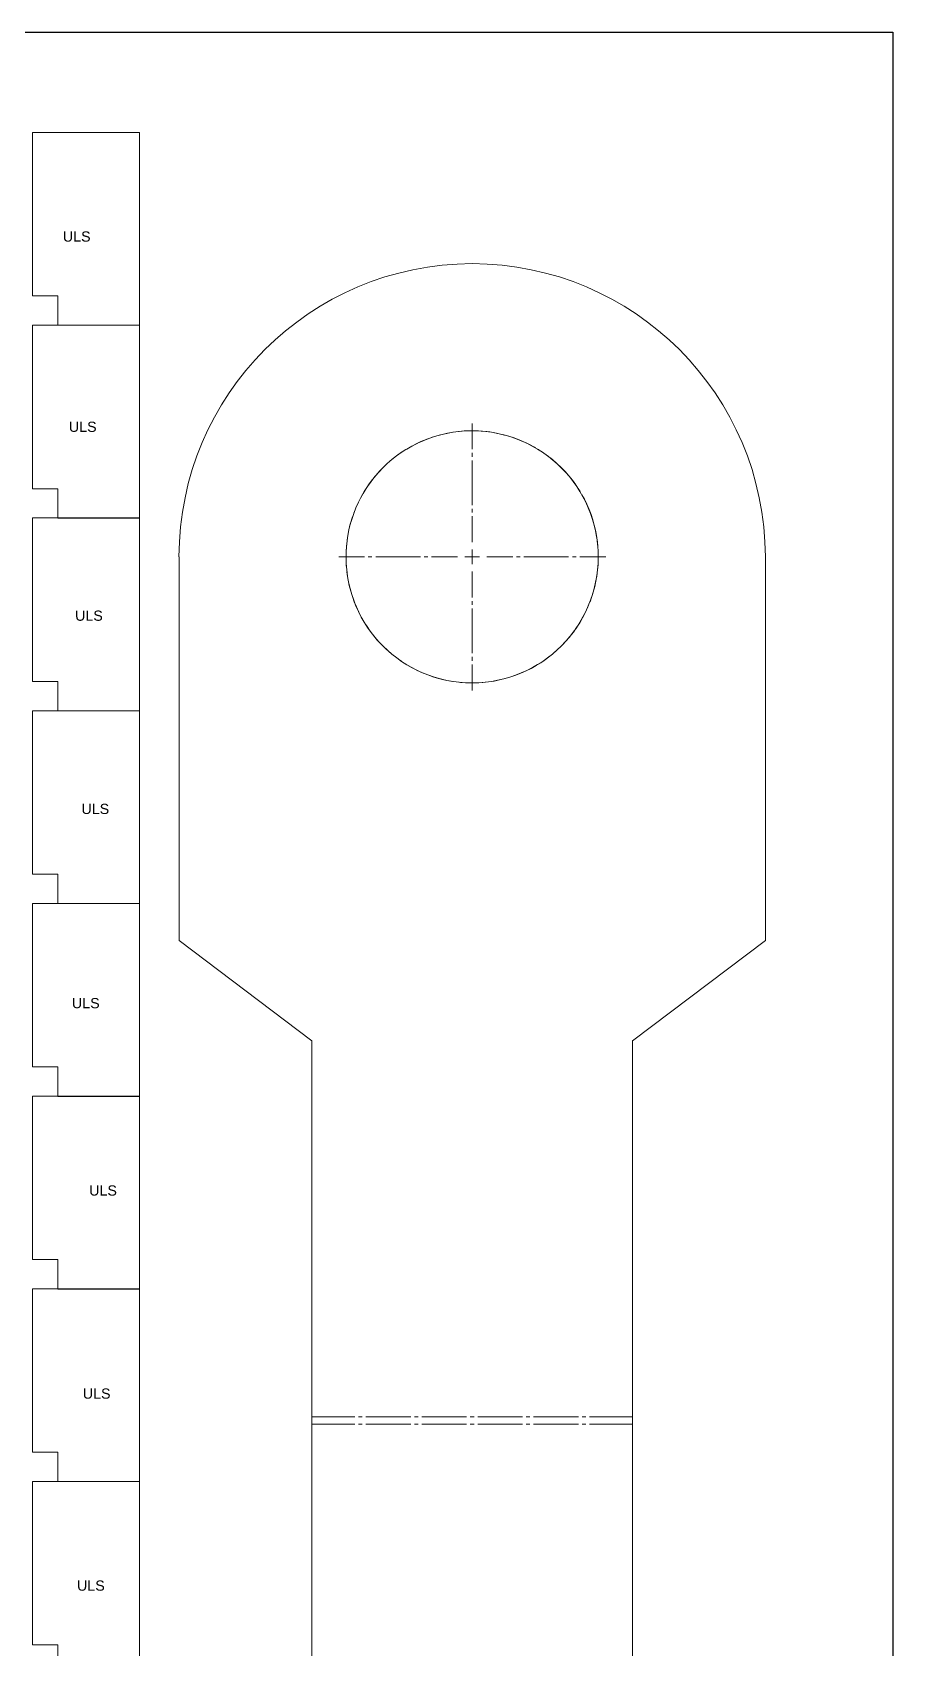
# Model space of a CAD drawing. Header units: millimetres. Extents: x 0 to 594, y 0 to 841.
# Drawn here: x 301 to 594, y 290 to 841 of the extents above; entities that cross this region are included whole.
import ezdxf

# ---------------------------------------------------------------- set-up
doc = ezdxf.new("R2010")
doc.units = ezdxf.units.MM
doc.header["$MEASUREMENT"] = 0
doc.layers.get('0').update_dxf_attribs({"linetype": 'CONTINUOUS'})
doc.styles.add('Arial0', font='arial.ttf', dxfattribs={"height": 4.05})
picture_1 = doc.add_image_def('image1.bmp', size_in_pixel=(1446, 2048))

# ---------------------------------------------------------------- blocks, each defined once
blk = doc.blocks.new('MF2429B30')
at = {"color": 7, "true_color": 0x000007}
image = blk.add_image(picture_1, insert=(0, 0), size_in_units=(593.85, 841.02), dxfattribs=at)
image.dxf.flags = 11

msp = doc.modelspace()

# ---------------------------------------------------------------- linework, layer by layer
at = {"color": 7, "linetype": 'Continuous', "lineweight": 9, "true_color": 0x000007}
for p, q in [((337.02, 806.88), (300.56, 806.88)), ((300.56, 806.88), (300.56, 751.14)), ((337.02, 806.88), (337.02, 741.15)), ((309.26, 751.14), (300.56, 751.14)), ((309.26, 741.15), (309.26, 751.14)), ((337.02, 741.15), (300.56, 741.15)), ((300.56, 741.15), (300.56, 685.41)), ((337.02, 741.15), (309.26, 741.15)), ((337.02, 741.15), (337.02, 675.42)), ((440.23, 703.94), (438.9, 703.57)), ((442.11, 704.33), (440.23, 703.94)), ((444, 704.7), (442.11, 704.33)), ((445.88, 704.93), (444, 704.7)), ((447.8, 705.1), (445.88, 704.93)), ((449.72, 705.16), (447.8, 705.1)), ((451.64, 705.16), (449.72, 705.16)), ((453.52, 705.06), (451.64, 705.16)), ((453.99, 705.03), (453.52, 705.06)), ((455.44, 704.9), (455.28, 704.93)), ((456.53, 704.76), (455.44, 704.9)), ((459.25, 704.27), (457.79, 704.57)), ((461.1, 703.84), (459.25, 704.27)), ((462.95, 703.34), (461.1, 703.84)), ((464.77, 702.75), (462.95, 703.34)), ((466.56, 702.05), (464.77, 702.75)), ((468.31, 701.29), (466.56, 702.05)), ((470.06, 700.46), (468.31, 701.29)), ((471.72, 699.57), (470.06, 700.46)), ((472.05, 699.37), (471.72, 699.57)), ((473.37, 698.58), (473.14, 698.74)), ((474.2, 698.05), (473.37, 698.58)), ((476.51, 696.4), (475.26, 697.35)), ((478.04, 695.2), (476.51, 696.4)), ((479.46, 693.95), (478.04, 695.2)), ((480.85, 692.62), (479.46, 693.95)), ((482.17, 691.23), (480.85, 692.62)), ((483.46, 689.81), (482.17, 691.23)), ((484.65, 688.29), (483.46, 689.81)), ((309.26, 685.41), (300.56, 685.41)), ((309.26, 675.42), (309.26, 685.41)), ((485.78, 686.77), (484.65, 688.29)), ((485.91, 686.54), (485.78, 686.77)), ((486.83, 685.18), (486.6, 685.51)), ((487.3, 684.42), (486.83, 685.18)), ((488.75, 681.84), (487.93, 683.33)), ((489.58, 680.12), (488.75, 681.84)), ((490.34, 678.33), (489.58, 680.12)), ((491, 676.58), (490.34, 678.33)), ((337.02, 675.46), (300.56, 675.46)), ((300.56, 675.46), (300.56, 619.72)), ((337.02, 675.42), (309.26, 675.42)), ((337.02, 675.46), (337.02, 609.73)), ((491.63, 674.76), (491, 676.58)), ((350.55, 662.19), (350.55, 531.39)), ((550.45, 531.39), (550.45, 662.19)), ((309.26, 619.72), (300.56, 619.72)), ((309.26, 609.73), (309.26, 619.72)), ((337.02, 609.66), (300.56, 609.66)), ((300.56, 609.66), (300.56, 553.95)), ((337.02, 609.73), (309.26, 609.73)), ((337.02, 609.66), (337.02, 543.96)), ((309.26, 553.95), (300.56, 553.95)), ((309.26, 543.96), (309.26, 553.95)), ((337.02, 543.96), (300.56, 543.96)), ((300.56, 543.96), (300.56, 488.26)), ((337.02, 543.96), (309.26, 543.96)), ((337.02, 543.96), (337.02, 478.23)), ((350.55, 531.39), (395.83, 497.19)), ((505.13, 497.19), (550.45, 531.39)), ((395.83, 497.19), (395.83, 216.41)), ((505.13, 216.41), (505.13, 497.19)), ((309.26, 488.26), (300.56, 488.26)), ((309.26, 478.23), (309.26, 488.26)), ((337.02, 478.27), (300.56, 478.27)), ((300.56, 478.27), (300.56, 422.56)), ((337.02, 478.23), (309.26, 478.23)), ((337.02, 478.27), (337.02, 412.54)), ((309.26, 422.56), (300.56, 422.56)), ((309.26, 412.54), (309.26, 422.56)), ((337.02, 412.6), (300.56, 412.6)), ((300.56, 412.6), (300.56, 356.9)), ((337.02, 412.54), (309.26, 412.54)), ((337.02, 412.6), (337.02, 346.87)), ((309.26, 356.9), (300.56, 356.9)), ((309.26, 346.87), (309.26, 356.9)), ((337.02, 346.91), (300.56, 346.91)), ((300.56, 346.91), (300.56, 291.2)), ((337.02, 346.87), (309.26, 346.87)), ((337.02, 346.91), (337.02, 281.18)), ((309.26, 291.2), (300.56, 291.2)), ((309.26, 281.18), (309.26, 291.2))]:
    msp.add_line(p, q, dxfattribs=at)
at = {"color": 7, "linetype": 'Continuous', "lineweight": 20, "true_color": 0x000007}
for points in [[(450.48, 698.88), (450.48, 707.68)], [(431.23, 700.65), (429.54, 699.74)], [(432.96, 701.46), (431.23, 700.65)], [(434.75, 702.2), (432.96, 701.46)], [(435.28, 702.4), (434.75, 702.2)], [(437.69, 703.23), (436.55, 702.85), (436.49, 702.83)], [(423.24, 695.44), (422.26, 694.64)], [(424.74, 696.63), (423.24, 695.44)], [(426.28, 697.73), (424.74, 696.63)], [(427.89, 698.76), (426.28, 697.73)], [(429.54, 699.74), (427.89, 698.76)], [(450.48, 696.33), (450.48, 697.6)], [(450.48, 679.82), (450.48, 695.06)], [(417.75, 690.09), (416.54, 688.59)], [(419.04, 691.5), (417.75, 690.09)], [(419.5, 692.01), (419.04, 691.5)], [(421.32, 693.8), (420.39, 692.92)], [(413.33, 683.84), (412.39, 682.15)], [(414.34, 685.46), (413.33, 683.84)], [(415.4, 687.05), (414.34, 685.46)], [(416.54, 688.59), (415.4, 687.05)], [(410.59, 678.23), (410.12, 677.06)], [(411.55, 680.43), (411.08, 679.41)], [(412.39, 682.15), (411.55, 680.43)], [(450.48, 677.28), (450.48, 678.55)], [(408.92, 673.26), (408.47, 671.39)], [(409.48, 675.09), (408.92, 673.26)], [(409.73, 675.85), (409.48, 675.09)], [(450.48, 667.19), (450.48, 676)], [(492.13, 672.91), (491.61, 674.76)], [(492.57, 671.04), (492.13, 672.91)], [(407.82, 667.6), (407.63, 665.7)], [(408.12, 669.5), (407.82, 667.6)], [(408.47, 671.39), (408.12, 669.5)], [(492.92, 669.17), (492.57, 671.04)], [(493.19, 667.27), (492.92, 669.17)], [(493.34, 665.61), (493.19, 667.27)], [(413.79, 662.17), (404.98, 662.17)], [(407.51, 663.8), (407.48, 661.89)], [(407.48, 661.89), (407.51, 660.85)], [(407.63, 665.7), (407.51, 663.8)], [(416.33, 662.17), (415.07, 662.17)], [(432.85, 662.17), (417.6, 662.17)], [(435.38, 662.17), (434.12, 662.17)], [(445.49, 662.17), (436.65, 662.17)], [(450.48, 662.17), (447.98, 662.17)], [(450.48, 662.17), (447.98, 662.17)], [(450.48, 662.17), (450.48, 664.69)], [(450.48, 662.17), (450.48, 664.69)], [(450.48, 662.17), (450.48, 659.68)], [(450.48, 662.17), (452.98, 662.17)], [(450.48, 662.17), (450.48, 659.68)], [(450.48, 662.17), (452.98, 662.17)], [(455.48, 662.17), (464.31, 662.17)], [(465.58, 662.17), (466.84, 662.17)], [(468.11, 662.17), (483.36, 662.17)], [(484.64, 662.17), (485.89, 662.17)], [(487.17, 662.17), (496, 662.17)], [(493.48, 663.43), (493.42, 664.34)], [(493.42, 659.59), (493.48, 661.53)], [(493.48, 663.07), (493.48, 663.43)], [(493.48, 661.53), (493.48, 661.79)], [(407.56, 659.59), (407.66, 658.34)], [(407.77, 657.06), (407.91, 656.15)], [(407.91, 656.15), (408.22, 654.27)], [(450.48, 657.18), (450.48, 648.36)], [(493.02, 655.79), (493.25, 657.69)], [(493.25, 657.69), (493.42, 659.59)], [(408.22, 654.27), (408.6, 652.38)], [(408.6, 652.38), (409.1, 650.51)], [(409.1, 650.51), (409.64, 648.69)], [(491.78, 650.18), (492.28, 652.04)], [(492.28, 652.04), (492.69, 653.9)], [(492.69, 653.9), (493.02, 655.79)], [(409.64, 648.69), (410.3, 646.89)], [(410.3, 646.89), (411.02, 645.12)], [(411.02, 645.12), (411.83, 643.37)], [(450.48, 647.09), (450.48, 645.82)], [(489.81, 644.77), (490.19, 645.73)], [(490.66, 646.89), (491.22, 648.36)], [(491.22, 648.36), (491.78, 650.18)], [(411.83, 643.37), (412.22, 642.56)], [(412.82, 641.43), (413.45, 640.34)], [(450.48, 644.54), (450.48, 629.31)], [(486.11, 638.09), (487.15, 639.7)], [(487.15, 639.7), (488.13, 641.35)], [(488.13, 641.35), (489.02, 643.07)], [(489.02, 643.07), (489.17, 643.4)], [(489.7, 644.58), (489.81, 644.77)], [(414.11, 639.25), (414.65, 638.39)], [(414.65, 638.39), (415.76, 636.82)], [(415.76, 636.82), (416.92, 635.3)], [(416.92, 635.3), (418.14, 633.81)], [(418.14, 633.81), (419.45, 632.42)], [(482.57, 633.56), (483.82, 635.02)], [(483.82, 635.02), (485.02, 636.52)], [(485.02, 636.52), (486.11, 638.09)], [(419.45, 632.42), (420.79, 631.06)], [(420.79, 631.06), (422.21, 629.77)], [(422.21, 629.77), (423.7, 628.55)], [(423.7, 628.55), (424.33, 628.05)], [(475.46, 627.16), (477.01, 628.33)], [(477.01, 628.33), (477.37, 628.65)], [(478.33, 629.46), (478.48, 629.54)], [(478.48, 629.54), (479.29, 630.29)], [(480.22, 631.15), (481.28, 632.15)], [(481.28, 632.15), (482.57, 633.56)], [(425.36, 627.29), (426.38, 626.58)], [(427.44, 625.87), (428.42, 625.26)], [(428.42, 625.26), (430.09, 624.33)], [(430.09, 624.33), (431.79, 623.45)], [(431.79, 623.45), (433.54, 622.66)], [(450.48, 628.04), (450.48, 626.76)], [(450.48, 625.49), (450.48, 616.66)], [(467.12, 622.53), (468.86, 623.29)], [(468.86, 623.29), (470.58, 624.17)], [(470.58, 624.17), (472.25, 625.09)], [(472.25, 625.09), (473.87, 626.08)], [(473.87, 626.08), (475.46, 627.16)], [(433.54, 622.66), (435.33, 621.93)], [(435.33, 621.93), (437.12, 621.3)], [(437.12, 621.3), (438.97, 620.76)], [(438.97, 620.76), (440.8, 620.28)], [(440.8, 620.28), (441.48, 620.13)], [(442.74, 619.88), (443.98, 619.7)], [(445.25, 619.52), (446.48, 619.35)], [(446.48, 619.35), (448.38, 619.22)], [(448.38, 619.22), (450.31, 619.19)], [(450.31, 619.19), (452.22, 619.2)], [(452.22, 619.2), (454.14, 619.34)], [(454.14, 619.34), (456.05, 619.55)], [(456.05, 619.55), (457.94, 619.82)], [(457.94, 619.82), (459.81, 620.2)], [(459.81, 620.2), (460.39, 620.34)], [(461.61, 620.66), (461.68, 620.66)], [(461.68, 620.66), (462.85, 621.01)], [(464.04, 621.39), (465.32, 621.82)], [(465.32, 621.82), (467.12, 622.53)], [(395.83, 369.02), (410.47, 369.02)], [(395.83, 366.46), (410.47, 366.46)], [(411.74, 369.02), (413, 369.02)], [(411.74, 366.46), (413, 366.46)], [(414.27, 369.02), (429.52, 369.02)], [(414.27, 366.46), (429.52, 366.46)], [(430.8, 369.02), (432.05, 369.02)], [(430.8, 366.46), (432.05, 366.46)], [(433.33, 369.02), (448.58, 369.02)], [(433.33, 366.46), (448.58, 366.46)], [(449.85, 369.02), (451.11, 369.02)], [(449.85, 366.46), (451.11, 366.46)], [(452.38, 369.02), (467.63, 369.02)], [(452.38, 366.46), (467.63, 366.46)], [(468.91, 369.02), (470.16, 369.02)], [(468.91, 366.46), (470.16, 366.46)], [(471.44, 369.02), (486.69, 369.02)], [(471.44, 366.46), (486.69, 366.46)], [(487.96, 369.02), (489.22, 369.02)], [(487.96, 366.46), (489.22, 366.46)], [(490.49, 369.02), (505.13, 369.02)], [(490.49, 366.46), (505.13, 366.46)]]:
    msp.add_lwpolyline(points, dxfattribs=at)
at = {"color": 7, "linetype": 'Continuous', "lineweight": 9, "true_color": 0x000007}
for points, knots in [([(550.45, 662.19), (550.28, 717.5), (505.79, 761.99), (450.48, 762.16), (450.48, 762.16), (395.14, 761.99), (350.68, 717.5), (350.51, 662.19)], [0, 0, 0, 0, 0.125, 0.125, 0.125, 0.125001, 1, 1, 1, 1]), ([(493.48, 662.19), (493.42, 685.94), (474.26, 705.16), (450.48, 705.16), (450.48, 705.16), (426.7, 705.16), (407.48, 685.94), (407.48, 662.19), (407.48, 662.19), (407.51, 638.37), (426.73, 619.22), (450.48, 619.19), (450.48, 619.19), (474.33, 619.29), (493.38, 638.37), (493.48, 662.19)], [0, 0, 0, 0, 0.0625, 0.0625, 0.0625, 0.062501, 0.125, 0.125, 0.125, 0.125001, 0.1875, 0.1875, 0.1875, 0.187501, 1, 1, 1, 1])]:
    msp.add_open_spline(points, degree=3, knots=knots, dxfattribs=at)

# ---------------------------------------------------------------- block references
at = {"color": 7, "true_color": 0xffffff}
msp.add_blockref('MF2429B30', (0, 0), dxfattribs=at)

# ---------------------------------------------------------------- texts
at = {"color": 7, "true_color": 0x000007, "style": 'Arial0'}
for height, p in [(3.483, (310.93, 769.66)), (3.483, (312.98, 704.79)), (3.483, (315.1, 640.39)), (3.483, (317.27, 574.51)), (3.483, (314.03, 508.28)), (3.483, (319.91, 444.41)), (3.483, (317.73, 375.16)), (3.485, (315.76, 309.69))]:
    msp.add_text('ULS', height=height, dxfattribs=at).set_placement(p)

doc.saveas('drawing.dxf')
